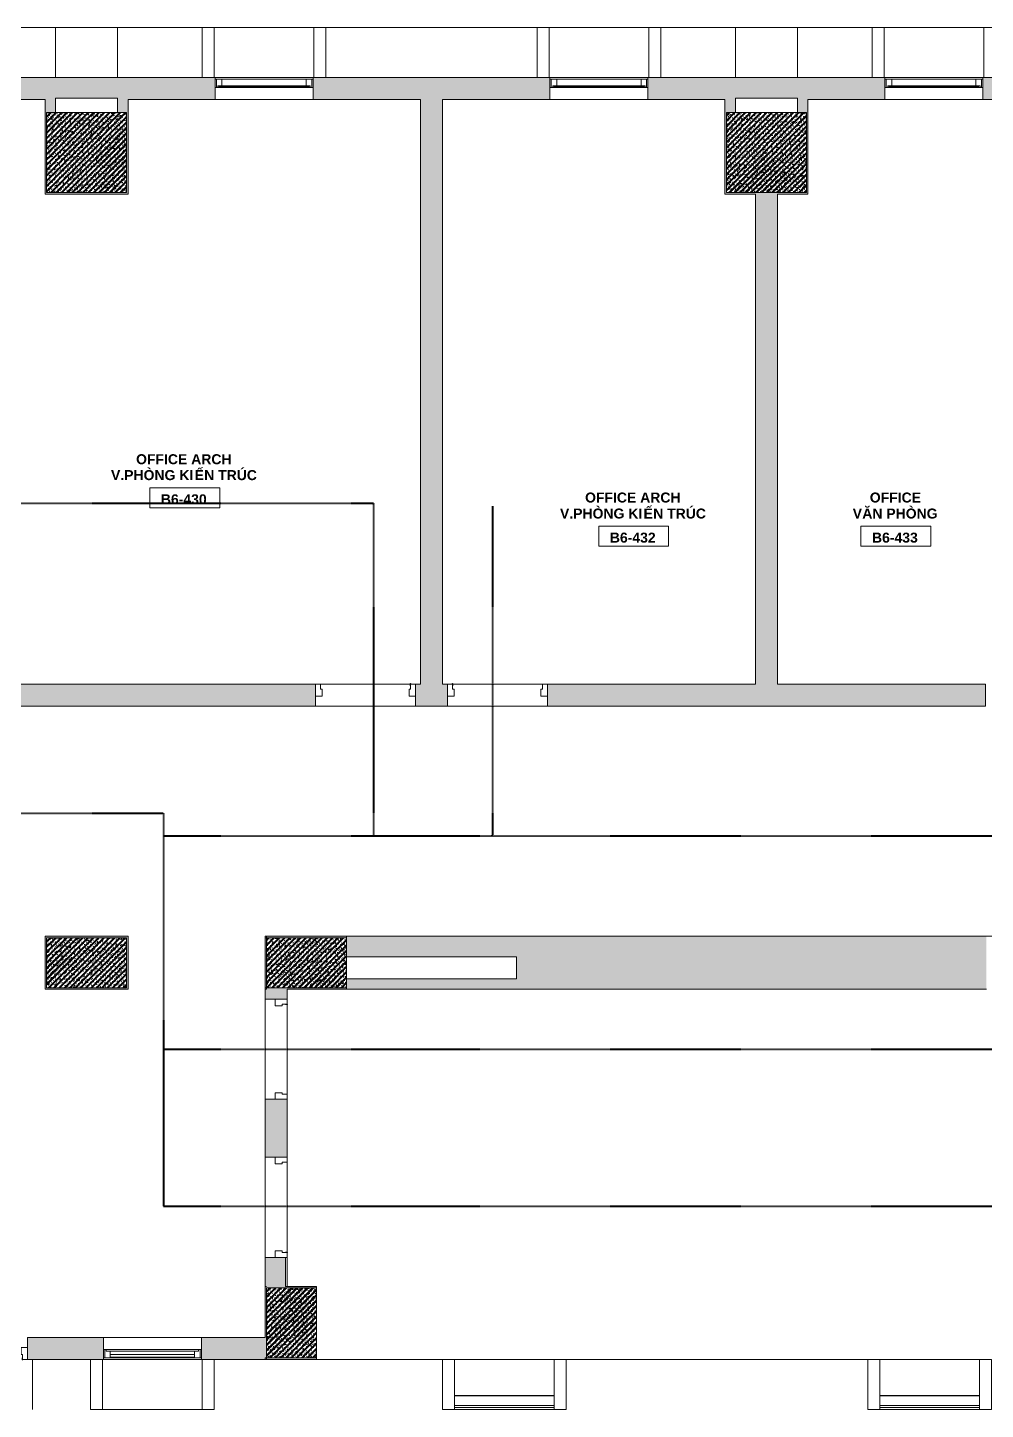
# Model space of a CAD drawing. Header units: millimetres. Extents: x -32790 to 17860, y 16874 to 75497.
# Drawn here: x -24280 to -14700, y 61682 to 75497 of the extents above; entities that cross this region are included whole.
import ezdxf

# ---------------------------------------------------------------- set-up
doc = ezdxf.new("R2010")
doc.units = ezdxf.units.MM
doc.linetypes.add('Dash', pattern=[6.35, 3.175, -3.175])
doc.linetypes.add('dash 1-1', pattern=[2, 1, -1])
for name, color, linetype, lineweight in [('A-AREA-IDEN', 2, 'Continuous', 9), ('A-DETL', 90, 'Continuous', 5), ('A-DOOR', 31, 'Continuous', 5), ('A-DOOR-FRAM', 31, 'Continuous', 5), ('A-FLOR', 192, 'Continuous', 5), ('A-GLAZ', 151, 'Continuous', 5), ('A-GLAZ-CURT', 52, 'Continuous', 5), ('A-GLAZ-CWMG', 51, 'Continuous', 5), ('A-GLAZ-HDLN', 1, 'Dash', 5), ('A-WALL', 113, 'Continuous', 5), ('A-WALL-PATT', 111, 'Continuous', 5), ('S-COLS', 52, 'Continuous', 5)]:
    doc.layers.add(name, color=color, linetype=linetype, lineweight=lineweight)
doc.styles.add('Arial_B', font='arialbd.ttf', dxfattribs={"height": 100})
doc.styles.add('Arial_B_1', font='arialbd.ttf', dxfattribs={"height": 100})
pattern_1 = [(50, (0, 0), (63.763904, -5.57885), [6.668, -73.343]), (355, (0, 0), (-12.334876, 66.869514), [5.334, -58.674]), (100.451, (5.314, -0.465), (51.43036, 61.29098), [5.667, -62.332]), (46.184, (0, 17.78), (94.87722, -14.714836), [10.001, -110.014]), (96.636, (7.91, 16.55), (83.09115, 86.5993), [8.5, -93.497]), (351.184, (0, 17.78), (83.09204, 86.59928), [8.001, -88.011]), (21, (8.89, 13.335), (53.064487, -35.792726), [6.667, -73.342]), (326, (8.89, 13.335), (21.63066, 64.46546), [5.334, -58.674]), (71.451, (13.31, 10.35), (74.69646, 28.672367), [5.667, -62.332]), (37.5, (0, 0), (1.080413, 29.594271), [1.676, -56.286, 1.676, -57.887, -58.896]), (37.5, (0, 0), (1.080413, 29.594271), [-117.526, 1.676, -57.22]), (7.5, (0, 0), (23.386368, 35.063507), [1.676, -32.283, 1.676, -54.953, -22.447]), (7.5, (0, 0), (23.386368, 35.063507), [-90.589, 1.676, -20.771]), (327.5, (-19.825, 0), (47.456567, -2.005468), [1.676, -20.549, 1.676, -67.666, -92.011]), (327.5, (-19.825, 0), (47.456567, -2.005468), [-91.567, 1.676, -90.335]), (317.5, (-28.715, 0), (51.844948, 8.89904), [1.676, -27.216, 1.676, -44.374, -65.342]), (317.5, (-28.715, 0), (51.844948, 8.89904), [-74.943, 1.676, -63.665]), (45, (0, 0), (-26.715908, 26.715908), []), (45, (0, 10.89), (-26.715908, 26.715908), [])]

# ---------------------------------------------------------------- blocks, each defined once
blk = doc.blocks.new('M_Concrete-Rectangular-Column - C4 - 500 x 800mm-9522334-4th Traffic Floor Plan - Pedestrian')
at = {"layer": 'S-COLS'}
h = blk.add_hatch(dxfattribs=at)
h.set_pattern_fill('FP_12', color=256, style=0, pattern_type=2)
h.set_pattern_definition([(320, (-66147, -23689.933), (-5.57885, -63.763904), [6.667, -73.342]), (265, (-66147, -23689.93), (66.869514, 12.334876), [5.334, -58.674]), (10.451, (-66147.465, -23695.25), (61.29098, -51.43036), [5.667, -62.332]), (316.184, (-66129.22, -23689.93), (-14.71484, -94.87722), [10.001, -110.014]), (6.636, (-66130.45, -23697.84), (86.5993, -83.09115), [8.5, -93.497]), (261.184, (-66129.22, -23689.93), (86.59928, -83.09204), [8.001, -88.011]), (291, (-66133.665, -23698.823), (-35.792726, -53.064487), [6.668, -73.343]), (236, (-66133.665, -23698.82), (64.46546, -21.63066), [5.334, -58.674]), (341.451, (-66136.65, -23703.245), (28.672367, -74.69646), [5.667, -62.332]), (307.5, (-66147, -23689.933), (29.594271, -1.080413), [1.676, -56.286, 1.676, -57.887, -58.896]), (307.5, (-66147, -23689.933), (29.594271, -1.080413), [-117.526, 1.676, -57.22]), (277.5, (-66147, -23689.933), (35.063507, -23.386368), [1.676, -32.283, 1.676, -54.953, -22.447]), (277.5, (-66147, -23689.933), (35.063507, -23.386368), [-90.589, 1.676, -20.771]), (237.5, (-66147, -23670.108), (-2.005468, -47.456567), [1.676, -20.549, 1.676, -67.666, -92.011]), (237.5, (-66147, -23670.108), (-2.005468, -47.456567), [-91.567, 1.676, -90.335]), (227.5, (-66147, -23661.22), (8.89904, -51.844948), [1.676, -27.216, 1.676, -44.374, -65.342]), (227.5, (-66147, -23661.22), (8.89904, -51.844948), [-74.943, 1.676, -63.665]), (315, (-66147, -23689.933), (26.715908, 26.715908), []), (315, (-66136.11, -23689.933), (26.715908, 26.715908), [])])
h.paths.add_polyline_path([(-250, -400), (250, -400), (250, 400), (-250, 400)])
at = {"layer": 'S-COLS', "lineweight": 15}
for p, q in [((250, 400), (-250, 400)), ((-250, 400), (-250, -400)), ((250, -400), (250, 400)), ((-250, -400), (250, -400))]:
    blk.add_line(p, q, dxfattribs=at)
blk = doc.blocks.new('DP3-D301 - DP3-D301-9166700-4th Traffic Floor Plan - Pedestrian')
at = {"layer": 'A-DOOR'}
for p, q in [((447, 113), (447, 94)), ((447, 94), (450, 94)), ((450, 94), (450, 108))]:
    blk.add_line(p, q, dxfattribs=at)
for centre, radius, start, end in [((450, 113), 3, 290.6789, 180), ((450, 113), 3, 48.0065, 121.3362), ((450, 113), 3, 48.0065, 121.3362), ((450, 113), 3, 48.0065, 121.3362), ((450, 113), 3, 48.0065, 121.3362), ((450, 113), 3, 48.0065, 121.3362), ((450, 113), 3, 48.0065, 121.3362), ((450, 113), 3, 48.0065, 121.3362), ((452, 108), 2.19, 120.9247, 176.9338)]:
    blk.add_arc(centre, radius, start, end, dxfattribs=at)
at = {"layer": 'A-DOOR-FRAM'}
for p, q in [((-450, 110), (-500, 110)), ((-450, 60), (-450, 110)), ((-435, 60), (-450, 60)), ((-435, -10), (-435, 60)), ((450, 60), (435, 60)), ((435, 60), (435, -10)), ((450, 94), (450, 60)), ((500, 110), (451, 110)), ((-500, -10), (-435, -10)), ((435, -10), (500, -10))]:
    blk.add_line(p, q, dxfattribs=at)
blk = doc.blocks.new('DP3-D301 - DP3-D301-9166699-4th Traffic Floor Plan - Pedestrian')
at = {"layer": 'A-DOOR'}
for p, q in [((447, -94), (447, -113)), ((450, -94), (447, -94)), ((450, -108), (450, -94))]:
    blk.add_line(p, q, dxfattribs=at)
for centre, radius, start, end in [((450, -113), 3, 180, 69.3211), ((450, -113), 3, 238.6638, 311.9935), ((450, -113), 3, 238.6638, 311.9935), ((450, -113), 3, 238.6638, 311.9935), ((450, -113), 3, 238.6638, 311.9935), ((450, -113), 3, 238.6638, 311.9935), ((450, -113), 3, 238.6638, 311.9935), ((450, -113), 3, 238.6638, 311.9935), ((452, -108), 2.19, 183.0662, 239.0753)]:
    blk.add_arc(centre, radius, start, end, dxfattribs=at)
at = {"layer": 'A-DOOR-FRAM'}
for p, q in [((-500, 10), (-435, 10)), ((-435, 10), (-435, -60)), ((435, 10), (500, 10)), ((435, -60), (435, 10)), ((-450, -110), (-500, -110)), ((-450, -60), (-450, -110)), ((-435, -60), (-450, -60)), ((450, -60), (435, -60)), ((450, -94), (450, -60)), ((500, -110), (451, -110))]:
    blk.add_line(p, q, dxfattribs=at)
blk = doc.blocks.new('DP3-DF102 - DP3-DF102-9189611-4th Traffic Floor Plan - Pedestrian')
at = {"layer": 'A-DOOR'}
for p, q in [((-497, 10), (-438, 10)), ((-435, 7), (-435, -57)), ((435, -57), (435, 7)), ((438, 10), (497, 10)), ((-453, -110), (-497, -110)), ((-450, -63), (-450, -107)), ((-438, -60), (-447, -60)), ((447, -60), (438, -60)), ((447, -94), (447, -113)), ((450, -94), (447, -94)), ((450, -94), (450, -63)), ((450, -108), (450, -94)), ((497, -110), (453, -110))]:
    blk.add_line(p, q, dxfattribs=at)
for centre, radius, start, end in [((-497, 7), 3, 90, 180), ((-497, 7), 3, 90, 180), ((-438, 7), 3, 0, 90), ((-438, 7), 3, 0, 90), ((438, 7), 3, 90, 180), ((438, 7), 3, 90, 180), ((497, 7), 3, 0, 90), ((497, 7), 3, 0, 90), ((-497, -107), 3, 179.9639, 270), ((-497, -107), 3, 179.9639, 218.5508), ((-497, -107), 3, 231.4131, 270), ((-453, -107), 3, 270, 360), ((-453, -107), 3, 270, 0), ((-447, -63), 3, 90, 180), ((-438, -57), 3, 270, 0), ((-438, -57), 3, 270, 0), ((438, -57), 3, 180, 270), ((438, -57), 3, 180, 270), ((447, -63), 3, 0, 90), ((450, -113), 3, 180, 69.3211), ((450, -113), 3, 238.6638, 311.9935), ((450, -113), 3, 238.6638, 311.9935), ((450, -113), 3, 238.6638, 311.9935), ((450, -113), 3, 238.6638, 311.9935), ((450, -113), 3, 238.6638, 311.9935), ((450, -113), 3, 238.6638, 311.9935), ((450, -113), 3, 238.6638, 311.9935), ((453, -107), 3, 180, 270), ((453, -107), 3, 180, 270), ((452, -108), 2.19, 183.0662, 239.0753), ((497, -107), 3, 270, 0.0361), ((497, -107), 3, 270, 308.5869), ((497, -107), 3, 321.4492, 0.0361)]:
    blk.add_arc(centre, radius, start, end, dxfattribs=at)
blk = doc.blocks.new('DP3-DF102 - DP3-DF102-V11-4th Traffic Floor Plan - Pedestrian')
at = {"layer": 'A-DOOR'}
for p, q in [((-453, 110), (-497, 110)), ((-450, 63), (-450, 107)), ((-438, 60), (-447, 60)), ((-435, -7), (-435, 57)), ((435, 57), (435, -7)), ((447, 60), (438, 60)), ((447, 113), (447, 94)), ((447, 94), (450, 94)), ((450, 94), (450, 108)), ((450, 94), (450, 63)), ((497, 110), (453, 110)), ((500, 95), (500, 107)), ((-497, -10), (-438, -10)), ((438, -10), (497, -10))]:
    blk.add_line(p, q, dxfattribs=at)
for centre, radius, start, end in [((-497, 107), 3, 90, 180.0361), ((-497, 107), 3, 141.4492, 180.0361), ((-497, 107), 3, 90, 128.5869), ((-453, 107), 3, 0, 90), ((-453, 107), 3, 360, 90), ((-447, 63), 3, 180, 270), ((-438, 57), 3, 360, 90), ((-438, 57), 3, 360, 90), ((438, 57), 3, 90, 180), ((438, 57), 3, 90, 180), ((450, 113), 3, 290.6789, 180), ((447, 63), 3, 270, 360), ((450, 113), 3, 48.0065, 121.3362), ((450, 113), 3, 48.0065, 121.3362), ((450, 113), 3, 48.0065, 121.3362), ((450, 113), 3, 48.0065, 121.3362), ((450, 113), 3, 48.0065, 121.3362), ((450, 113), 3, 48.0065, 121.3362), ((450, 113), 3, 48.0065, 121.3362), ((452, 108), 2.19, 120.9247, 176.9338), ((453, 107), 3, 90, 180), ((453, 107), 3, 90, 180), ((497, 107), 3, 359.9639, 90), ((497, 107), 3, 51.4131, 90), ((497, 107), 3, 359.9639, 38.5508), ((-497, -7), 3, 180, 270), ((-497, -7), 3, 180, 270), ((-438, -7), 3, 270, 360), ((-438, -7), 3, 270, 360), ((438, -7), 3, 180, 270), ((438, -7), 3, 180, 270), ((497, -7), 3, 270, 360), ((497, -7), 3, 270, 0)]:
    blk.add_arc(centre, radius, start, end, dxfattribs=at)
blk = doc.blocks.new('VGU_CLUSTER_W1C - W2C - VGU_CLUSTER_W2C-8584645-4th Traffic Floor Plan - Pedestrian')
at = {"layer": 'A-GLAZ', "lineweight": 9}
for p, q in [((-477, 95), (-490, 95)), ((-490, 12), (-477, 12)), ((-477, 95), (-477, 12)), ((-421, 95), (-477, 95)), ((-477, 12), (-477, 95)), ((-477, 12), (-462, 12)), ((-462, 12), (-462, 28)), ((-462, 28), (-421, 28)), ((-421, 28), (-451, 28)), ((-451, 28), (-451, 21)), ((-451, 21), (-391, 21)), ((-391, 21), (-391, 28)), ((391, 28), (391, 21)), ((391, 21), (451, 21)), ((477, 95), (421, 95)), ((421, 28), (462, 28)), ((451, 28), (421, 28)), ((451, 21), (451, 28)), ((462, 28), (462, 12)), ((462, 12), (477, 12)), ((477, 12), (477, 95)), ((490, 95), (477, 95)), ((477, 95), (477, 12)), ((477, 12), (490, 12))]:
    blk.add_line(p, q, dxfattribs=at)
at = {"layer": 'A-GLAZ'}
for p, q in [((-462, 12), (462, 12)), ((-421, 95), (421, 95)), ((-421, 95), (-421, 28)), ((421, 28), (-421, 28)), ((-391, 21), (391, 21)), ((421, 95), (421, 28))]:
    blk.add_line(p, q, dxfattribs=at)
blk = doc.blocks.new('Rectangular Mullion - TWOG-PROFILE-Mullion-120X500-10228256-4th Traffic Floor Plan - Pedestrian')
at = {"layer": 'A-GLAZ-CWMG'}
for p, q in [((-60, -250), (-60, 250)), ((-60, 250), (60, 250)), ((60, 250), (60, -250)), ((60, -250), (-60, -250))]:
    blk.add_line(p, q, dxfattribs=at)
blk = doc.blocks.new('DP3-D101 - DP3-D101-V12-4th Traffic Floor Plan - Pedestrian')
at = {"layer": 'A-DOOR'}
for p, q in [((-447, 10), (-388, 10)), ((-385, 7), (-385, -57)), ((385, -57), (385, 7)), ((388, 10), (447, 10)), ((-403, -110), (-447, -110)), ((-400, -63), (-400, -107)), ((-388, -60), (-397, -60)), ((397, -60), (388, -60)), ((397, -94), (397, -113)), ((400, -94), (397, -94)), ((400, -94), (400, -63)), ((400, -108), (400, -94)), ((447, -110), (403, -110))]:
    blk.add_line(p, q, dxfattribs=at)
for centre, radius, start, end in [((-447, 7), 3, 90, 180), ((-447, 7), 3, 90, 180), ((-388, 7), 3, 0, 90), ((-388, 7), 3, 0, 90), ((388, 7), 3, 90, 180), ((388, 7), 3, 150, 180), ((388, 7), 3, 90, 135), ((447, 7), 3, 0, 90), ((447, 7), 3, 45, 90), ((447, 7), 3, 0, 30), ((-447, -107), 3, 179.9639, 270), ((-447, -107), 3, 179.9639, 218.5508), ((-447, -107), 3, 231.4131, 270), ((-403, -107), 3, 270, 360), ((-403, -107), 3, 270, 0), ((-397, -63), 3, 90, 180), ((-388, -57), 3, 270, 0), ((-388, -57), 3, 270, 0), ((388, -57), 3, 180, 270), ((388, -57), 3, 180, 270), ((397, -63), 3, 0, 90), ((400, -113), 3, 180, 69.3211), ((400, -113), 3, 238.6638, 311.9935), ((400, -113), 3, 238.6638, 311.9935), ((400, -113), 3, 238.6638, 311.9935), ((400, -113), 3, 238.6638, 311.9935), ((400, -113), 3, 238.6638, 311.9935), ((400, -113), 3, 238.6638, 311.9935), ((400, -113), 3, 238.6638, 311.9935), ((403, -107), 3, 180, 270), ((403, -107), 3, 180, 270), ((402, -108), 2.19, 183.0662, 239.0753), ((447, -107), 3, 270, 0.0361), ((447, -107), 3, 270, 308.5869), ((447, -107), 3, 321.4492, 0.0361)]:
    blk.add_arc(centre, radius, start, end, dxfattribs=at)
blk = doc.blocks.new('Louver panel - Louver panel-11999581-4th Traffic Floor Plan - Pedestrian')
at = {"layer": 'A-GLAZ-CURT'}
for p, q in [((-499, -110), (498, -110)), ((498, -115), (-499, -115)), ((498, -250), (-499, -250)), ((498, -211), (-499, -211)), ((-499, -211), (-499, -231)), ((-499, -231), (498, -231)), ((498, -231), (498, -211))]:
    blk.add_line(p, q, dxfattribs=at)
blk = doc.blocks.new('Rectangular Mullion - TWOG-PROFILE-Mullion-120X500-10227436-4th Traffic Floor Plan - Pedestrian')
at = {"layer": 'A-GLAZ-CWMG'}
for p, q in [((-60, -250), (-60, 250)), ((-60, 250), (60, 250)), ((60, 250), (60, -250)), ((60, -250), (-60, -250))]:
    blk.add_line(p, q, dxfattribs=at)
blk = doc.blocks.new('Rectangular Mullion - TWOG-PROFILE-Mullion-120X500-10228359-4th Traffic Floor Plan - Pedestrian')
at = {"layer": 'A-GLAZ-CWMG'}
for p, q in [((-22542, 62182), (-23522, 62182)), ((-23530, 61682), (-22533, 61682))]:
    blk.add_line(p, q, dxfattribs=at)
blk = doc.blocks.new('Rectangular Mullion - TWOG-PROFILE-Mullion-120X500-11670581-4th Traffic Floor Plan - Pedestrian')
at = {"layer": 'A-GLAZ-CWMG'}
for p, q in [((-60, -250), (-60, 250)), ((-60, 250), (60, 250)), ((60, 250), (60, -250)), ((60, -250), (-60, -250))]:
    blk.add_line(p, q, dxfattribs=at)
blk = doc.blocks.new('Rectangular Mullion - TWOG-PROFILE-Mullion-120X500-V30-4th Traffic Floor Plan - Pedestrian')
at = {"layer": 'A-GLAZ-CWMG'}
for p, q in [((-18067, 75497), (-19063, 75497)), ((-19055, 74997), (-18075, 74997))]:
    blk.add_line(p, q, dxfattribs=at)
blk = doc.blocks.new('VGU_CLUSTER_W1C - W2C - VGU_CLUSTER_W2C-11257693-4th Traffic Floor Plan - Pedestrian')
at = {"layer": 'A-GLAZ', "lineweight": 9}
for p, q in [((-490, -12), (-477, -12)), ((-477, -95), (-490, -95)), ((-477, -12), (-462, -12)), ((-477, -95), (-477, -12)), ((-477, -12), (-477, -95)), ((-421, -95), (-477, -95)), ((-462, -12), (-462, -28)), ((-462, -28), (-421, -28)), ((-451, -21), (-391, -21)), ((-451, -28), (-451, -21)), ((-421, -28), (-451, -28)), ((-391, -21), (-391, -28)), ((391, -21), (451, -21)), ((391, -28), (391, -21)), ((421, -28), (462, -28)), ((451, -28), (421, -28)), ((477, -95), (421, -95)), ((451, -21), (451, -28)), ((462, -12), (477, -12)), ((462, -28), (462, -12)), ((477, -12), (477, -95)), ((477, -12), (490, -12)), ((477, -95), (477, -12)), ((490, -95), (477, -95))]:
    blk.add_line(p, q, dxfattribs=at)
at = {"layer": 'A-GLAZ'}
for p, q in [((-462, -12), (462, -12)), ((-421, -28), (421, -28)), ((-421, -28), (-421, -95)), ((421, -95), (-421, -95)), ((-391, -21), (391, -21)), ((421, -28), (421, -95))]:
    blk.add_line(p, q, dxfattribs=at)
blk = doc.blocks.new('VGU_CLUSTER_W1A - W2A - W3A - W4 - W5C - W6 - VGU_CLUSTER_W2A-8586459-4th Traffic Floor Plan - Pedestrian')
at = {"layer": 'A-GLAZ', "lineweight": 9}
for p, q in [((-477, 95), (-490, 95)), ((-490, 12), (-477, 12)), ((-477, 95), (-477, 12)), ((-421, 95), (-477, 95)), ((-477, 12), (-477, 95)), ((-477, 12), (-462, 12)), ((-462, 12), (-462, 28)), ((-462, 28), (-421, 28)), ((-421, 28), (-421, 95)), ((421, 88), (-421, 88)), ((-421, 88), (-421, 63)), ((-421, 63), (421, 63)), ((477, 95), (421, 95)), ((421, 95), (421, 28)), ((421, 63), (421, 88)), ((421, 28), (462, 28)), ((462, 28), (462, 12)), ((462, 12), (477, 12)), ((477, 12), (477, 95)), ((490, 95), (477, 95)), ((477, 95), (477, 12)), ((477, 12), (490, 12))]:
    blk.add_line(p, q, dxfattribs=at)
at = {"layer": 'A-GLAZ'}
for p, q in [((-462, 12), (462, 12)), ((421, 95), (-421, 95)), ((-421, 28), (421, 28))]:
    blk.add_line(p, q, dxfattribs=at)
at = {"layer": 'A-GLAZ-HDLN'}
for p in [(-21, 12), (21, 12)]:
    blk.add_line(p, (0, 12), dxfattribs=at)
blk = doc.blocks.new('M_Concrete-Rectangular-Column - C4 - 500 x 800mm-V41-4th Traffic Floor Plan - Pedestrian')
at = {"layer": 'S-COLS'}
h = blk.add_hatch(dxfattribs=at)
h.set_pattern_fill('FP_20', color=256, style=0, pattern_type=2)
h.set_pattern_definition([(320, (-66147, -21489.937), (-5.57885, -63.763904), [6.667, -73.342]), (265, (-66147, -21489.94), (66.869514, 12.334876), [5.334, -58.674]), (10.451, (-66147.465, -21495.25), (61.29098, -51.43036), [5.667, -62.332]), (316.184, (-66129.22, -21489.94), (-14.71484, -94.87722), [10.001, -110.014]), (6.636, (-66130.45, -21497.84), (86.5993, -83.09115), [8.5, -93.497]), (261.184, (-66129.22, -21489.94), (86.59928, -83.09204), [8.001, -88.011]), (291, (-66133.665, -21498.827), (-35.792726, -53.064487), [6.668, -73.343]), (236, (-66133.665, -21498.83), (64.46546, -21.63066), [5.334, -58.674]), (341.451, (-66136.65, -21503.25), (28.672367, -74.69646), [5.667, -62.332]), (307.5, (-66147, -21489.937), (29.594271, -1.080413), [1.676, -56.286, 1.676, -57.887, -58.896]), (307.5, (-66147, -21489.937), (29.594271, -1.080413), [-117.526, 1.676, -57.22]), (277.5, (-66147, -21489.937), (35.063507, -23.386368), [1.676, -32.283, 1.676, -54.953, -22.447]), (277.5, (-66147, -21489.937), (35.063507, -23.386368), [-90.589, 1.676, -20.771]), (237.5, (-66147, -21470.113), (-2.005468, -47.456567), [1.676, -20.549, 1.676, -67.666, -92.011]), (237.5, (-66147, -21470.113), (-2.005468, -47.456567), [-91.567, 1.676, -90.335]), (227.5, (-66147, -21461.223), (8.89904, -51.844948), [1.676, -27.216, 1.676, -44.374, -65.342]), (227.5, (-66147, -21461.223), (8.89904, -51.844948), [-74.943, 1.676, -63.665]), (315, (-66147, -21489.937), (26.715908, 26.715908), []), (315, (-66136.11, -21489.937), (26.715908, 26.715908), [])])
h.paths.add_polyline_path([(-250, 359), (-250, -400), (250, -400), (250, 400), (-250, 400)])
at = {"layer": 'S-COLS', "lineweight": 15}
for p, q in [((250, 400), (-250, 400)), ((-250, 400), (-250, -400)), ((250, -400), (250, 400)), ((-250, -400), (250, -400))]:
    blk.add_line(p, q, dxfattribs=at)
blk = doc.blocks.new('Room Tag - Room Tag-8377849-4th Traffic Floor Plan - Pedestrian')
at = {"layer": 'A-AREA-IDEN'}
for p, q in [((-7, -0.80625), (-7, -4.80625)), ((-7, -0.80625), (7, -0.80625)), ((7, -0.80625), (7, -4.80625)), ((-7, -4.80625), (7, -4.80625))]:
    blk.add_line(p, q, dxfattribs=at)

msp = doc.modelspace()

# ---------------------------------------------------------------- hatches: boundary and pattern name
at = {"layer": 'A-WALL-PATT'}
h = msp.add_hatch(color=256, dxfattribs=at)
h.paths.add_polyline_path([(-25490, 74777), (-24105, 74777), (-24105, 74997), (-25890, 74997), (-25890, 74777), (-25710, 74777)])
h.paths.add_polyline_path([(-28786, 74777), (-27990, 74777), (-27990, 74997), (-29875, 74997), (-29875, 74777)])
for points in [[(-24000, 74647), (-24000, 74997), (-24105, 74997), (-24105, 74647), (-24090, 74647)], [(-24000, 74792), (-23380, 74792), (-23380, 74997), (-24000, 74997), (-24000, 74908)], [(-23290, 74647), (-23275, 74647), (-23275, 74997), (-23380, 74997), (-23380, 74647)], [(-17305, 74647), (-17200, 74647), (-17200, 74997), (-17305, 74997), (-17305, 74777)], [(-17200, 74792), (-16580, 74792), (-16580, 74997), (-17200, 74997), (-17200, 74908)], [(-16490, 74647), (-16475, 74647), (-16475, 74997), (-16580, 74997), (-16580, 74647)], [(-20130, 68932), (-20130, 74777), (-20350, 74777), (-20350, 68932)], [(-24090, 73832), (-24090, 74647), (-24105, 74647), (-24105, 73832)], [(-23275, 73832), (-23275, 74647), (-23290, 74647), (-23290, 73832)], [(-17290, 73832), (-17290, 74647), (-17305, 74647), (-17305, 73832)], [(-16475, 73832), (-16475, 74647), (-16490, 74647), (-16490, 73832)], [(-23290, 73847), (-24090, 73847), (-24090, 73832), (-23290, 73832)], [(-16780, 73832), (-16490, 73832), (-16490, 73847), (-17290, 73847), (-17290, 73832), (-17000, 73832)], [(-17000, 68932), (-16780, 68932), (-16780, 73832), (-17000, 73832), (-17000, 70217)], [(-24090, 66397), (-23275, 66397), (-23275, 66412), (-24105, 66412), (-24105, 66397)], [(-24090, 65897), (-24090, 66397), (-24105, 66397), (-24105, 65897)], [(-23275, 65882), (-23275, 66397), (-23290, 66397), (-23290, 65882)], [(-21905, 65897), (-21890, 65897), (-21890, 66397), (-21905, 66397)], [(-21890, 66397), (-21090, 66397), (-21090, 66412), (-21890, 66412)], [(-19536, 66207), (-19390, 66207), (-19390, 66412), (-21090, 66412), (-21090, 66207), (-20692, 66207)], [(-14690, 65882), (-14690, 66412), (-19390, 66412), (-19390, 65882), (-14911, 65882)], [(-19390, 65882), (-19390, 65987), (-21090, 65987), (-21090, 65882), (-19536, 65882)], [(-24105, 65882), (-23290, 65882), (-23290, 65897), (-24105, 65897)], [(-21849, 65882), (-21090, 65882), (-21090, 65897), (-21890, 65897), (-21890, 65882)], [(-21890, 62912), (-21700, 62912), (-21700, 63202), (-21905, 63202), (-21905, 62912)], [(-21890, 62182), (-21890, 62912), (-21905, 62912), (-21905, 62182)], [(-21849, 62897), (-21390, 62897), (-21390, 62912), (-21890, 62912), (-21890, 62897)], [(-21905, 62182), (-21390, 62182), (-21390, 62197), (-21905, 62197)]]:
    msp.add_hatch(color=256, dxfattribs=at).paths.add_polyline_path(points)
h = msp.add_hatch(color=256, dxfattribs=at)
h.paths.add_polyline_path([(-20350, 74777), (-19055, 74777), (-19055, 74997), (-21425, 74997), (-21425, 74777)])
h.paths.add_polyline_path([(-22405, 74777), (-22405, 74997), (-23275, 74997), (-23275, 74777)])
h.paths.add_polyline_path([(-18075, 74777), (-17305, 74777), (-17305, 74997), (-18075, 74997), (-18075, 74908)])
h = msp.add_hatch(color=256, dxfattribs=at)
h.paths.add_polyline_path([(-13650, 74777), (-12355, 74777), (-12355, 74997), (-14725, 74997), (-14725, 74777)])
h.paths.add_polyline_path([(-11375, 74777), (-10605, 74777), (-10605, 74997), (-11375, 74997), (-11375, 74792)])
h.paths.add_polyline_path([(-15705, 74777), (-15705, 74997), (-16475, 74997), (-16475, 74777)])
h = msp.add_hatch(color=256, dxfattribs=at)
h.paths.add_polyline_path([(-10286, 68712), (-10205, 68712), (-10205, 68932), (-12380, 68932), (-12380, 68712)])
h.paths.add_polyline_path([(-16780, 68712), (-14700, 68712), (-14700, 68932), (-19080, 68932), (-19080, 68712), (-17000, 68712)])
h.paths.add_polyline_path([(-13430, 68712), (-13380, 68712), (-13380, 68932), (-13700, 68932), (-13700, 68712), (-13650, 68712)])
h.paths.add_polyline_path([(-25710, 68712), (-21400, 68712), (-21400, 68932), (-25710, 68932), (-25710, 68751)])
h.paths.add_polyline_path([(-20114, 68712), (-20080, 68712), (-20080, 68932), (-20400, 68932), (-20400, 68712), (-20130, 68712)])
h = msp.add_hatch(color=256, dxfattribs=at)
h.paths.add_polyline_path([(-21905, 64202), (-21685, 64202), (-21685, 64782), (-21905, 64782)])
h.paths.add_polyline_path([(-21890, 65782), (-21685, 65782), (-21685, 65882), (-21905, 65882), (-21905, 65782)])
h = msp.add_hatch(color=256, dxfattribs=at)
h.paths.add_polyline_path([(-25180, 62182), (-25180, 62402), (-25890, 62402), (-25890, 62182), (-25317, 62182)])
h.paths.add_polyline_path([(-21905, 62182), (-21905, 62402), (-22542, 62402), (-22542, 62182)])
h.paths.add_polyline_path([(-27990, 62182), (-27990, 62402), (-30350, 62402), (-30350, 62182), (-28786, 62182)])
h.paths.add_polyline_path([(-24280, 62182), (-23522, 62182), (-23522, 62402), (-24280, 62402), (-24280, 62301)])
at = {"layer": 'S-COLS'}
h = msp.add_hatch(dxfattribs=at)
h.set_pattern_fill('FP_1', color=256, style=0, pattern_type=2)
h.set_pattern_definition(pattern_1)
h.paths.add_polyline_path([(-23290, 73847), (-23290, 74647), (-24090, 74647), (-24090, 73847)])
h = msp.add_hatch(dxfattribs=at)
h.set_pattern_fill('FP_1', color=256, style=0, pattern_type=2)
h.set_pattern_definition(pattern_1)
h.paths.add_polyline_path([(-17224, 73847), (-16490, 73847), (-16490, 74647), (-17290, 74647), (-17290, 73847)])
h = msp.add_hatch(dxfattribs=at)
h.set_pattern_fill('FP_1', color=256, style=0, pattern_type=2)
h.set_pattern_definition(pattern_1)
h.paths.add_polyline_path([(-21849, 62197), (-21390, 62197), (-21390, 62897), (-21890, 62897), (-21890, 62197)])

# ---------------------------------------------------------------- linework, layer by layer
at = {"layer": 'A-DETL', "linetype": 'dash 1-1', "lineweight": 40}
for p, q in [((-26920, 70742), (-20820, 70742)), ((-20820, 70742), (-20820, 67412)), ((-19625, 67412), (-19625, 70712)), ((-26920, 67642), (-22920, 67642)), ((-22920, 67642), (-22920, 63712)), ((12933, 67412), (-22920, 67412)), ((-22920, 65282), (-3920, 65282)), ((-22920, 63712), (-3920, 63712))]:
    msp.add_line(p, q, dxfattribs=at)
at = {"layer": 'A-FLOR'}
for p, q in [((-21905, 66397), (-21905, 66412)), ((-21905, 66412), (-21890, 66412)), ((-21905, 65882), (-21905, 65897)), ((-21905, 64782), (-21905, 65782)), ((-21905, 63202), (-21905, 64202)), ((-21685, 62912), (-21685, 63202))]:
    msp.add_line(p, q, dxfattribs=at)
at = {"layer": 'A-WALL'}
for p, q in [((-32790, 75497), (-23380, 75497)), ((-24000, 75497), (-24000, 74997)), ((-23380, 75497), (-23380, 74997)), ((-23380, 75497), (-9775, 75497)), ((-17200, 75497), (-17200, 74997)), ((-16580, 75497), (-16580, 74997)), ((-22405, 74997), (-21425, 74997)), ((-19055, 74997), (-18075, 74997)), ((-15705, 74997), (-14725, 74997)), ((-21425, 74777), (-22405, 74777)), ((-18075, 74777), (-19055, 74777)), ((-14725, 74777), (-15705, 74777)), ((-21350, 68932), (-20453, 68932)), ((-20027, 68932), (-19130, 68932)), ((-20400, 68712), (-21400, 68712)), ((-19080, 68712), (-20080, 68712)), ((-21685, 65782), (-21685, 65779)), ((-21685, 65735), (-21685, 65733)), ((-21685, 65729), (-21685, 64829)), ((-21685, 64785), (-21685, 64782)), ((-21685, 64202), (-21685, 64199)), ((-21685, 64155), (-21685, 63255)), ((-21685, 63202), (-21688, 63202)), ((-21685, 63251), (-21685, 63249)), ((-21685, 63205), (-21685, 63202)), ((-23522, 62402), (-22542, 62402)), ((-24230, 61682), (-24230, 62182)), ((-22542, 62182), (-23522, 62182)), ((-21390, 62182), (-20129, 62182)), ((-20009, 62182), (-19012, 62182)), ((-18892, 62182), (-15875, 62182)), ((-15755, 62182), (-14758, 62182))]:
    msp.add_line(p, q, dxfattribs=at)
at = {"layer": 'A-WALL', "lineweight": 15}
for p, q in [((-22405, 74997), (-25890, 74997)), ((-22405, 74777), (-22405, 74997)), ((-19055, 74997), (-21425, 74997)), ((-21425, 74997), (-21425, 74777)), ((-19055, 74777), (-19055, 74997)), ((-15705, 74997), (-18075, 74997)), ((-18075, 74997), (-18075, 74777)), ((-15705, 74777), (-15705, 74997)), ((-12355, 74997), (-14725, 74997)), ((-14725, 74997), (-14725, 74777)), ((-25490, 74777), (-24105, 74777)), ((-24105, 74777), (-24105, 73832)), ((-24000, 74647), (-24000, 74792)), ((-24000, 74792), (-23380, 74792)), ((-23380, 74792), (-23380, 74647)), ((-23275, 73832), (-23275, 74777)), ((-23275, 74777), (-22405, 74777)), ((-21425, 74777), (-20350, 74777)), ((-20350, 74777), (-20350, 68932)), ((-20130, 68932), (-20130, 74777)), ((-20130, 74777), (-19055, 74777)), ((-18075, 74777), (-17305, 74777)), ((-17305, 74777), (-17305, 73832)), ((-17200, 74647), (-17200, 74792)), ((-17200, 74792), (-16580, 74792)), ((-16580, 74792), (-16580, 74647)), ((-16475, 73832), (-16475, 74777)), ((-16475, 74777), (-15705, 74777)), ((-14725, 74777), (-13650, 74777)), ((-24090, 73847), (-24090, 74647)), ((-24090, 74647), (-24000, 74647)), ((-23380, 74647), (-23290, 74647)), ((-23290, 74647), (-23290, 73847)), ((-17290, 73847), (-17290, 74647)), ((-17290, 74647), (-17200, 74647)), ((-16580, 74647), (-16490, 74647)), ((-16490, 74647), (-16490, 73847)), ((-24105, 73832), (-23275, 73832)), ((-23290, 73847), (-24090, 73847)), ((-17305, 73832), (-17000, 73832)), ((-16490, 73847), (-17290, 73847)), ((-17000, 73832), (-17000, 68932)), ((-16780, 73832), (-16475, 73832)), ((-16780, 68932), (-16780, 73832)), ((-21400, 68932), (-25490, 68932)), ((-21400, 68712), (-21400, 68932)), ((-20350, 68932), (-20400, 68932)), ((-20400, 68932), (-20400, 68712)), ((-20080, 68932), (-20130, 68932)), ((-20080, 68712), (-20080, 68932)), ((-17000, 68932), (-19080, 68932)), ((-19080, 68932), (-19080, 68712)), ((-14700, 68932), (-16780, 68932)), ((-14700, 68712), (-14700, 68932)), ((-25490, 68712), (-21400, 68712)), ((-20400, 68712), (-20080, 68712)), ((-19080, 68712), (-14700, 68712)), ((-23275, 66412), (-24105, 66412)), ((-24105, 66412), (-24105, 65882)), ((-23275, 65882), (-23275, 66412)), ((-21905, 66397), (-21905, 65897)), ((-21890, 66397), (-21905, 66397)), ((-21090, 66412), (-21890, 66412)), ((-21890, 66412), (-21890, 66397)), ((-21090, 66397), (-21090, 66412)), ((-19390, 66412), (-21090, 66412)), ((-21090, 66412), (-21090, 66397)), ((-7690, 66412), (-19390, 66412)), ((-21090, 66207), (-19390, 66207)), ((-19390, 66207), (-19390, 65987)), ((-19390, 65987), (-21090, 65987)), ((-24105, 65882), (-23275, 65882)), ((-21905, 65897), (-21890, 65897)), ((-21890, 65882), (-21905, 65882)), ((-21905, 65882), (-21905, 65782)), ((-21905, 65782), (-21685, 65782)), ((-21890, 65897), (-21890, 65882)), ((-21685, 65782), (-21685, 65882)), ((-21685, 65882), (-21090, 65882)), ((-21090, 65897), (-21090, 65882)), ((-21090, 65882), (-19390, 65882)), ((-19390, 65882), (-14690, 65882)), ((-21685, 64782), (-21905, 64782)), ((-21905, 64782), (-21905, 64202)), ((-21685, 64202), (-21685, 64782)), ((-21905, 64202), (-21685, 64202)), ((-21905, 63202), (-21905, 62402)), ((-21700, 63202), (-21905, 63202)), ((-21700, 62912), (-21700, 63202)), ((-21890, 62912), (-21905, 62912)), ((-21890, 62182), (-21890, 62897)), ((-21890, 62897), (-21390, 62897)), ((-21390, 62912), (-21700, 62912)), ((-21390, 62897), (-21390, 62912)), ((-23522, 62402), (-24280, 62402)), ((-24280, 62402), (-24280, 62182)), ((-23522, 62182), (-23522, 62402)), ((-21905, 62402), (-22542, 62402)), ((-22542, 62402), (-22542, 62182)), ((-24280, 62182), (-23522, 62182)), ((-22542, 62182), (-21390, 62182)), ((-21390, 62197), (-21905, 62197)), ((-21905, 62197), (-21905, 62182)), ((-21390, 62182), (-21390, 62197))]:
    msp.add_line(p, q, dxfattribs=at)
at = {"layer": 'S-COLS', "lineweight": 15}
for p, q in [((-23290, 74647), (-24090, 74647)), ((-24090, 74647), (-24090, 73847)), ((-23290, 73847), (-23290, 74647)), ((-16490, 74647), (-17290, 74647)), ((-17290, 74647), (-17290, 73847)), ((-16490, 73847), (-16490, 74647)), ((-24090, 73847), (-23290, 73847)), ((-17290, 73847), (-16490, 73847)), ((-21390, 62897), (-21890, 62897)), ((-21890, 62897), (-21890, 62197)), ((-21390, 62197), (-21390, 62897)), ((-21890, 62197), (-21390, 62197))]:
    msp.add_line(p, q, dxfattribs=at)

# ---------------------------------------------------------------- block references
at = {"layer": 'A-AREA-IDEN', "xscale": 49.99999999999998, "yscale": 49.99999999999998, "zscale": 49.99999999999998}
for p in [(-22709, 70935), (-18218, 70552), (-15595, 70552)]:
    msp.add_blockref('Room Tag - Room Tag-8377849-4th Traffic Floor Plan - Pedestrian', p, dxfattribs=at)
at = {"layer": 'A-DOOR'}
for name, p, rotation in [('DP3-DF102 - DP3-DF102-9189611-4th Traffic Floor Plan - Pedestrian', (-21795, 65282), 89.99999999999991), ('DP3-DF102 - DP3-DF102-V11-4th Traffic Floor Plan - Pedestrian', (-21795, 63702), 269.9999999999999)]:
    msp.add_blockref(name, p, dxfattribs=dict(at, rotation=rotation))
msp.add_blockref('DP3-D101 - DP3-D101-V12-4th Traffic Floor Plan - Pedestrian', (-24730, 62292), dxfattribs=at)
at = {"layer": 'A-DOOR-FRAM'}
msp.add_blockref('DP3-D301 - DP3-D301-9166700-4th Traffic Floor Plan - Pedestrian', (-20900, 68822), dxfattribs=at)
at = {"layer": 'A-DOOR-FRAM', "rotation": 180}
msp.add_blockref('DP3-D301 - DP3-D301-9166699-4th Traffic Floor Plan - Pedestrian', (-19580, 68822), dxfattribs=at)
at = {"layer": 'A-GLAZ', "rotation": 180}
for name, p in [('VGU_CLUSTER_W1C - W2C - VGU_CLUSTER_W2C-11257693-4th Traffic Floor Plan - Pedestrian', (-21915, 74887)), ('VGU_CLUSTER_W1A - W2A - W3A - W4 - W5C - W6 - VGU_CLUSTER_W2A-8586459-4th Traffic Floor Plan - Pedestrian', (-23032, 62292))]:
    msp.add_blockref(name, p, dxfattribs=at)
at = {"layer": 'A-GLAZ'}
for p in [(-18565, 74887), (-15215, 74887)]:
    msp.add_blockref('VGU_CLUSTER_W1C - W2C - VGU_CLUSTER_W2C-8584645-4th Traffic Floor Plan - Pedestrian', p, dxfattribs=at)
at = {"layer": 'A-GLAZ-CURT'}
for p in [(-19511, 61932), (-15257, 61932)]:
    msp.add_blockref('Louver panel - Louver panel-11999581-4th Traffic Floor Plan - Pedestrian', p, dxfattribs=at)
at = {"layer": 'A-GLAZ-CWMG', "extrusion": (0, 0, -1)}
for p in [(22473, 75247), (21357, 75247), (19123, 75247), (18007, 75247), (15773, 75247), (14657, 75247)]:
    msp.add_blockref('Rectangular Mullion - TWOG-PROFILE-Mullion-120X500-11670581-4th Traffic Floor Plan - Pedestrian', p, dxfattribs=at)
at = {"layer": 'A-GLAZ-CWMG', "rotation": 180}
msp.add_blockref('Rectangular Mullion - TWOG-PROFILE-Mullion-120X500-10228359-4th Traffic Floor Plan - Pedestrian', (-44947, 137179), dxfattribs=at)
at = {"layer": 'A-GLAZ-CWMG'}
for name, p in [('Rectangular Mullion - TWOG-PROFILE-Mullion-120X500-V30-4th Traffic Floor Plan - Pedestrian', (0, 0)), ('Rectangular Mullion - TWOG-PROFILE-Mullion-120X500-V30-4th Traffic Floor Plan - Pedestrian', (3350, 0)), ('Rectangular Mullion - TWOG-PROFILE-Mullion-120X500-10228359-4th Traffic Floor Plan - Pedestrian', (0, 0))]:
    msp.add_blockref(name, p, dxfattribs=at)
at = {"layer": 'A-GLAZ-CWMG', "extrusion": (0, 0, -1), "rotation": 180}
for name, p in [('Rectangular Mullion - TWOG-PROFILE-Mullion-120X500-10228256-4th Traffic Floor Plan - Pedestrian', (23590, 61932)), ('Rectangular Mullion - TWOG-PROFILE-Mullion-120X500-10228256-4th Traffic Floor Plan - Pedestrian', (22473, 61932)), ('Rectangular Mullion - TWOG-PROFILE-Mullion-120X500-10227436-4th Traffic Floor Plan - Pedestrian', (20069, 61932)), ('Rectangular Mullion - TWOG-PROFILE-Mullion-120X500-10227436-4th Traffic Floor Plan - Pedestrian', (18952, 61932)), ('Rectangular Mullion - TWOG-PROFILE-Mullion-120X500-10227436-4th Traffic Floor Plan - Pedestrian', (15815, 61932)), ('Rectangular Mullion - TWOG-PROFILE-Mullion-120X500-10227436-4th Traffic Floor Plan - Pedestrian', (14698, 61932))]:
    msp.add_blockref(name, p, dxfattribs=at)
at = {"layer": 'S-COLS', "lineweight": 15, "rotation": 89.99999999999999}
for name, p in [('M_Concrete-Rectangular-Column - C4 - 500 x 800mm-9522334-4th Traffic Floor Plan - Pedestrian', (-23690, 66147)), ('M_Concrete-Rectangular-Column - C4 - 500 x 800mm-V41-4th Traffic Floor Plan - Pedestrian', (-21490, 66147))]:
    msp.add_blockref(name, p, dxfattribs=at)

# ---------------------------------------------------------------- texts
at = {"layer": 'A-AREA-IDEN', "char_height": 100, "attachment_point": 1}
for s, insert, width, style in [('OFFICE ARCH', (-23195, 71232), 1174.47, 'Arial_B'), ('V.PHÒNG KI', (-23446, 71073), 1014.13, 'Arial_B'), ('\\fArial|b1|i0|c254|p34|;Ế', (-22610, 71073), 116.24, 'Arial_B_1'), ('N TRÚC', (-22514, 71073), 653.38, 'Arial_B'), ('B6-430', (-22947, 70831), 565.19, 'Arial_B'), ('OFFICE ARCH', (-18704, 70849), 1174.47, 'Arial_B'), ('OFFICE', (-15856, 70849), 629.32, 'Arial_B'), ('V.PHÒNG KI', (-18955, 70689), 1014.13, 'Arial_B'), ('\\fArial|b1|i0|c254|p34|;Ế', (-18119, 70689), 116.24, 'Arial_B_1'), ('N TRÚC', (-18023, 70689), 653.38, 'Arial_B'), ('\\fArial|b1|i0|c0|p34|;V', (-16027, 70689), 116.24, 'Arial_B'), ('ĂN PHÒNG', (-15931, 70689), 925.95, 'Arial_B'), ('B6-432', (-18456, 70448), 565.19, 'Arial_B'), ('B6-433', (-15834, 70448), 565.19, 'Arial_B')]:
    msp.add_mtext(s, dxfattribs=dict(at, insert=insert, width=width, style=style))

doc.saveas('drawing.dxf')
